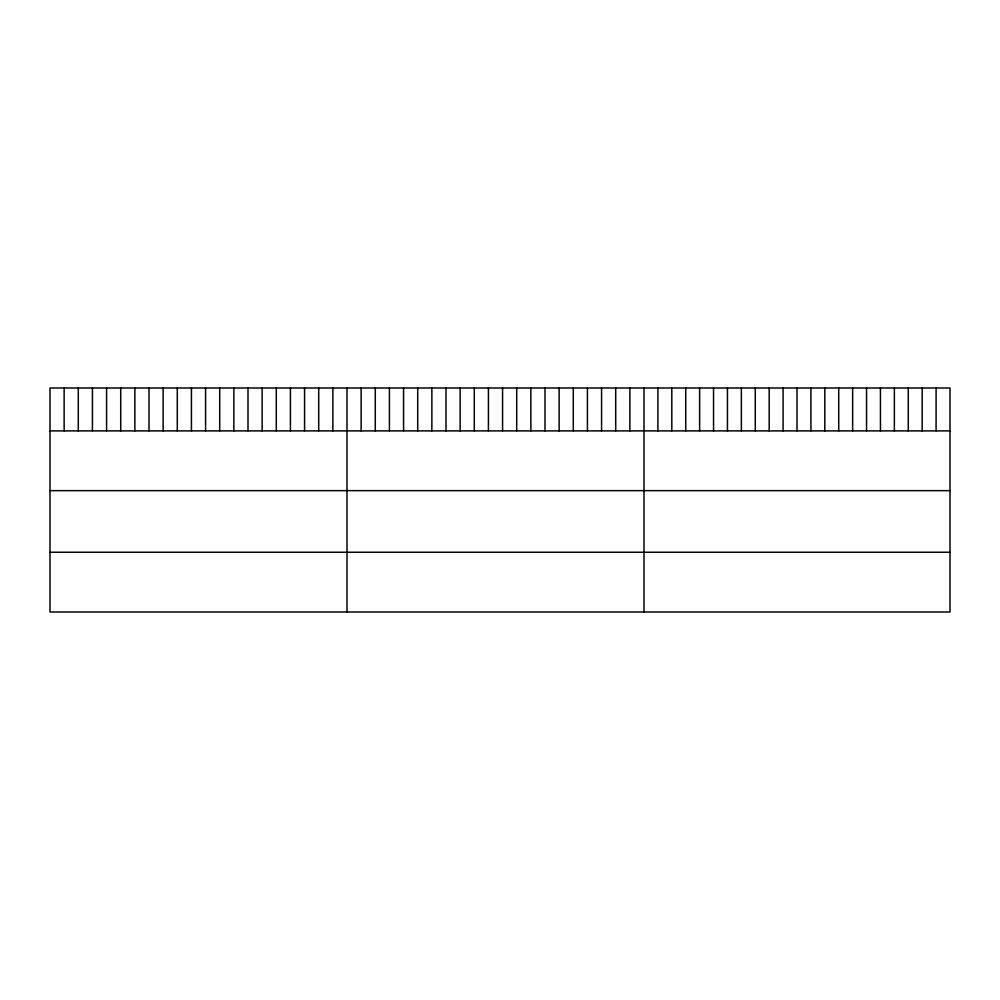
<?xml version="1.0" encoding="UTF-8"?>
<svg xmlns="http://www.w3.org/2000/svg" width="1000" height="1000" viewBox="0 0 1000 1000"><rect width="100%" height="100%" fill="white"/><g stroke="black" fill="none" stroke-linecap="round" stroke-linejoin="round"><path stroke-width="1.5" d="M950 430.887L950 612L50 612L50 388L950 388L950 430.887L50 430.887M50 490.65L950 490.65M50 552.238L950 552.238M936.087 388L936.087 430.887M922.188 388L922.188 430.887M908.275 388L908.275 430.887M894.362 388L894.362 430.887M880.45 388L880.45 430.887M866.55 388L866.55 430.887M852.638 388L852.638 430.887M838.725 388L838.725 430.887M824.812 388L824.812 430.887M810.913 388L810.913 430.887M797 388L797 430.887M783.088 388L783.088 430.887M769.188 388L769.188 430.887M755.275 388L755.275 430.887M741.363 388L741.363 430.887M727.45 388L727.45 430.887M713.55 388L713.55 430.887M699.638 388L699.638 430.887M685.725 388L685.725 430.887M671.812 388L671.812 430.887M657.913 388L657.913 430.887M644 388L644 612M629.862 388L629.862 430.887M615.712 388L615.712 430.887M601.575 388L601.575 430.887M587.425 388L587.425 430.887M573.288 388L573.288 430.887M559.138 388L559.138 430.887M545 388L545 430.887M530.862 388L530.862 430.887M516.712 388L516.712 430.887M502.575 388L502.575 430.887M488.425 388L488.425 430.887M474.288 388L474.288 430.887M460.138 388L460.138 430.887M446 388L446 430.887M431.863 388L431.863 430.887M417.713 388L417.713 430.887M403.575 388L403.575 430.887M389.425 388L389.425 430.887M375.288 388L375.288 430.887M361.138 388L361.138 430.887M347 388L347 612M332.863 388L332.863 430.887M318.712 388L318.712 430.887M304.575 388L304.575 430.887M290.425 388L290.425 430.887M276.288 388L276.288 430.887M262.137 388L262.137 430.887M248 388L248 430.887M233.863 388L233.863 430.887M219.713 388L219.713 430.887M205.575 388L205.575 430.887M191.425 388L191.425 430.887M177.288 388L177.288 430.887M163.137 388L163.137 430.887M149 388L149 430.887M134.863 388L134.863 430.887M120.712 388L120.712 430.887M106.575 388L106.575 430.887M92.425 388L92.425 430.887M78.288 388L78.288 430.887M64.138 388L64.138 430.887"/></g></svg>
